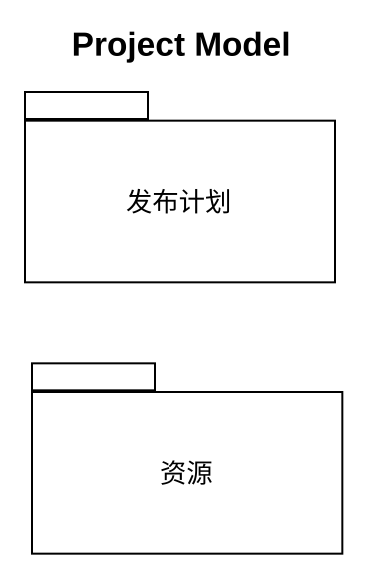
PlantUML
@startuml
title Project Model
package 发布计划 {
}
package 资源 {
}
@enduml
